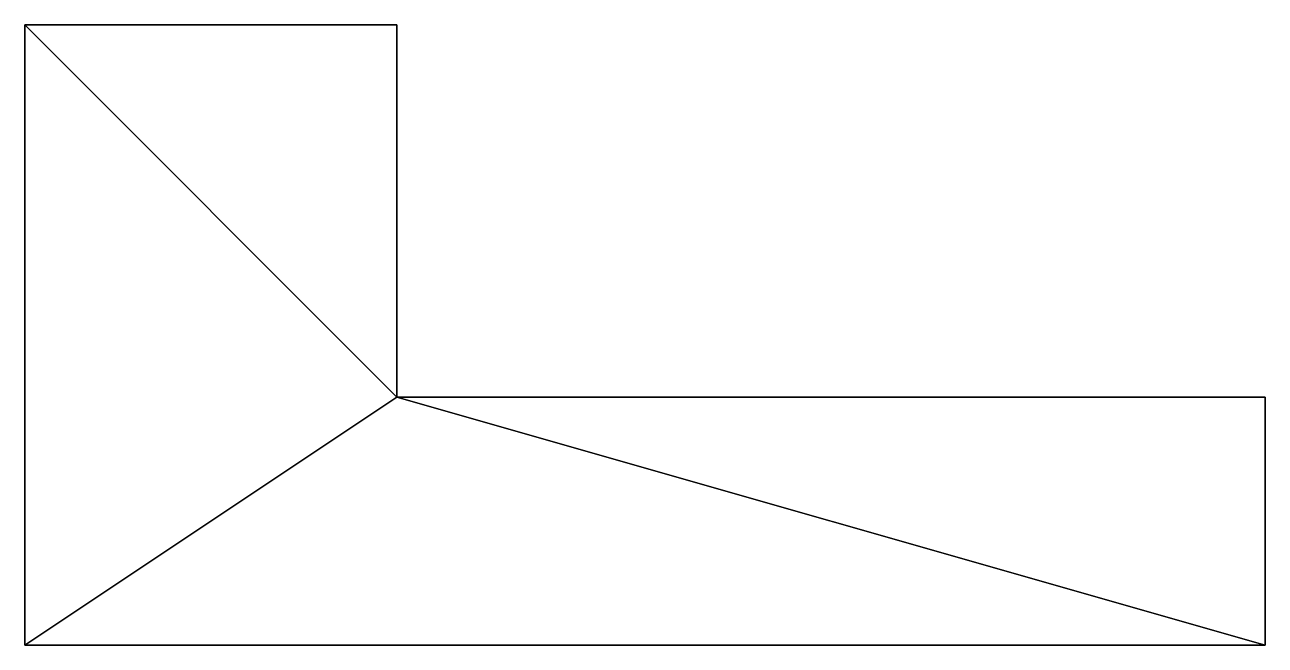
# Model space of a CAD drawing. Header units: inches. Extents: x 1000 to 2000, y 1000 to 1500.
import ezdxf

# ---------------------------------------------------------------- set-up
doc = ezdxf.new("R2010")
doc.units = ezdxf.units.IN
doc.header["$MEASUREMENT"] = 0
doc.layers.add('L-SHAPE', color=1, linetype='Continuous')

msp = doc.modelspace()

# ---------------------------------------------------------------- linework, layer by layer
at = {"layer": 'L-SHAPE', "color": 3, "true_color": 0x00ff00}
for points in [[(1000, 1000, 50), (1000, 1000, 120), (1000, 1500, 50), (1000, 1000, 50)], [(1000, 1000, 50), (1000, 1500, 50), (1300, 1200, 50), (1000, 1000, 50)], [(1000, 1000, 120), (1000, 1500, 50), (1000, 1500, 120), (1000, 1000, 120)], [(1000, 1000, 120), (1000, 1500, 120), (1300, 1200, 120), (1000, 1000, 120)], [(1000, 1500, 50), (1000, 1500, 120), (1300, 1500, 50), (1000, 1500, 50)], [(1000, 1500, 50), (1300, 1500, 50), (1300, 1200, 50), (1000, 1500, 50)], [(1000, 1500, 120), (1300, 1500, 120), (1300, 1200, 120), (1000, 1500, 120)], [(1000, 1500, 120), (1300, 1500, 50), (1300, 1500, 120), (1000, 1500, 120)], [(1300, 1200, 50), (1300, 1200, 120), (1300, 1500, 120), (1300, 1200, 50)], [(1300, 1200, 50), (1300, 1500, 50), (1300, 1500, 120), (1300, 1200, 50)], [(1000, 1000, 50), (1300, 1200, 50), (2000, 1000, 50), (1000, 1000, 50)], [(1000, 1000, 120), (1300, 1200, 120), (2000, 1000, 120), (1000, 1000, 120)], [(1300, 1200, 50), (1300, 1200, 120), (2000, 1200, 50), (1300, 1200, 50)], [(1300, 1200, 50), (2000, 1200, 50), (2000, 1000, 50), (1300, 1200, 50)], [(1300, 1200, 120), (2000, 1200, 120), (2000, 1000, 120), (1300, 1200, 120)], [(1300, 1200, 120), (2000, 1200, 50), (2000, 1200, 120), (1300, 1200, 120)], [(2000, 1000, 50), (2000, 1000, 120), (2000, 1200, 120), (2000, 1000, 50)], [(2000, 1000, 50), (2000, 1200, 50), (2000, 1200, 120), (2000, 1000, 50)], [(1000, 1000, 50), (1000, 1000, 120), (2000, 1000, 120), (1000, 1000, 50)], [(1000, 1000, 50), (2000, 1000, 50), (2000, 1000, 120), (1000, 1000, 50)]]:
    msp.add_3dface(points, dxfattribs=at)

doc.saveas('drawing.dxf')
